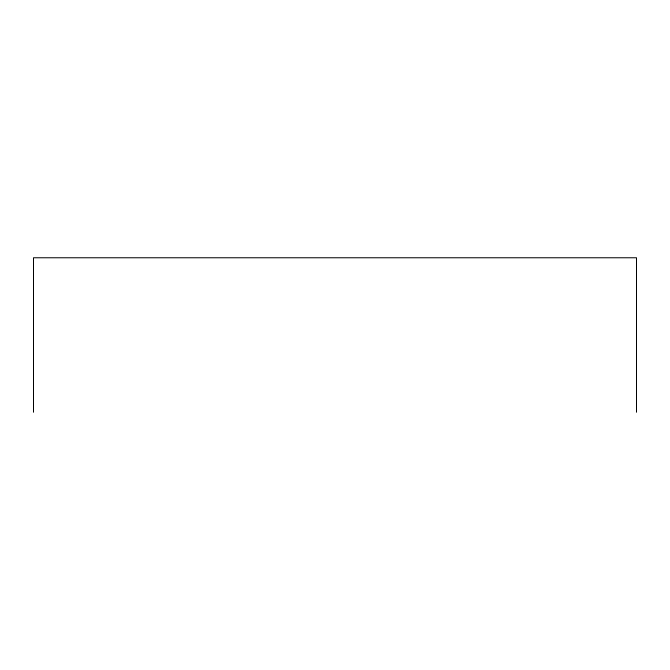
<?xml version="1.0" encoding="UTF-8"?>
<svg xmlns="http://www.w3.org/2000/svg" width="670" height="670" viewBox="0 0 670 670"><rect width="100%" height="100%" fill="white"/><g stroke="black" fill="none" stroke-linecap="round" stroke-linejoin="round"><path stroke-width="1" d="M636.5 412.234L636.5 257.766L33.5 257.766L33.5 412.234"/></g></svg>
